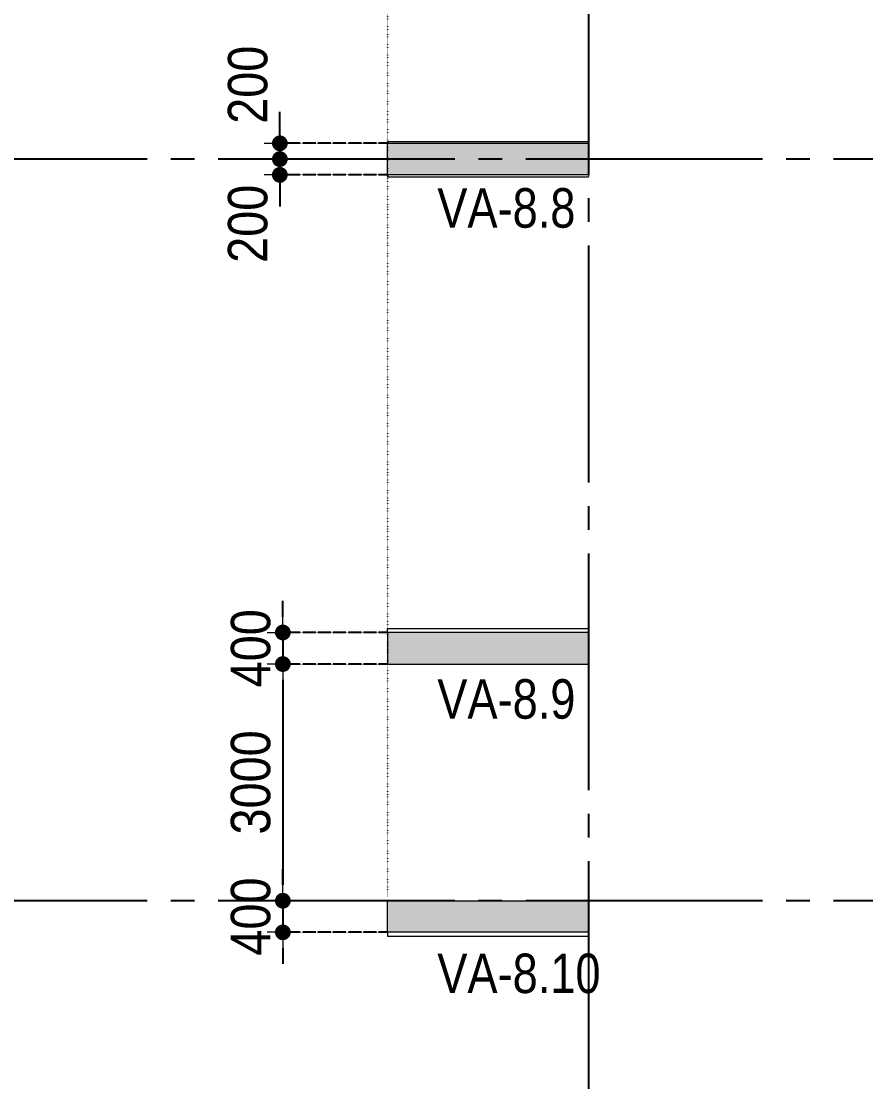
# Model space of a CAD drawing. Header units: millimetres. Extents: x -3973692 to -2843767, y 592734 to 838475.
# Drawn here: x -3532990 to -3522284, y 714437 to 727878 of the extents above; entities that cross this region are included whole.
import ezdxf
from ezdxf.enums import TextEntityAlignment as Align

# ---------------------------------------------------------------- set-up
doc = ezdxf.new("R2010")
doc.units = ezdxf.units.MM
doc.header["$MEASUREMENT"] = 0
doc.header["$PDMODE"] = 3
doc.header["$PDSIZE"] = -20
for name, pattern in [('CHG_XX_Cot_Tang 1$0$MB_Luoi truc$0$HTT Hidden 21', [3, 2, -1]), ('CHG_XX_Luoi truc$0$MB_Luoi truc$0$Center101', [13, 10, -1, 1, -1]), ('DIVIDE2', [15.875, 6.35, -3.175, 0, -3.175, 0, -3.175]), ('DOT2', [0.125, 0, -0.125]), ('HIDDEN5', [2.8375, 1.25, -1.5875])]:
    doc.linetypes.add(name, pattern=pattern)
doc.layers.get('0').update_dxf_attribs({"lineweight": 9})
doc.layers.get('Defpoints').update_dxf_attribs({"color": 10, "lineweight": 0})
for name, color, linetype, lineweight in [("'S_General_Dim_1", 1, 'Continuous', 18), ("'S_General_Divide_3 Intermediate", 3, 'DIVIDE2', 40), ('CHG_XX_Cot_Tang 1$0$NS-Pier', 150, 'Continuous', 9), ('CHG_XX_Cot_Tang 1$0$NS-Pier @ 1', 150, 'Continuous', 9), ('CHG_XX_Cot_Tang 1$0$NS-Pier @ 100', 150, 'Continuous', 9), ('CHG_XX_Cot_Tang 1$0$NS-Pier @ 150 VP1', 150, 'Continuous', 9), ('CHG_XX_Cot_Tang 1$0$NS-Pier @ 150 VP2', 150, 'Continuous', 9), ('CHG_XX_Cot_Tang 1$0$NS-Pier @ 150 VP3', 150, 'Continuous', 9), ('CHG_XX_Cot_Tang 1$0$NS-Pier @ 150 VP4', 150, 'Continuous', 9), ('CHG_XX_Cot_Tang 1$0$NS-Pier @ 150 VP5', 150, 'Continuous', 9), ('CHG_XX_Cot_Tang 1$0$NS-Pier @ 150 VP6', 150, 'Continuous', 9), ('CHG_XX_Cot_Tang 1$0$NS-Pier @ 150 VP7', 150, 'Continuous', 9), ('CHG_XX_Cot_Tang 1$0$NS-Pier @ 150 VP8', 150, 'Continuous', 9), ('CHG_XX_Cot_Tang 1$0$NS-Pier @ 150 VP9', 150, 'Continuous', 9), ('CHG_XX_Cot_Tang 1$0$NS-Pier @ 150 VPModel', 150, 'Continuous', 9), ('CHG_XX_Cot_Tang 1$0$NS-Pier @ 200 VP11', 150, 'Continuous', 9), ('CHG_XX_Cot_Tang 1$0$NS-Pier @ 200 VP12', 150, 'Continuous', 9), ('CHG_XX_Cot_Tang 1$0$NS-Pier @ 200 VP13', 150, 'Continuous', 9), ('CHG_XX_Cot_Tang 1$0$NS-Pier @ 200 VP14', 150, 'Continuous', 9), ('CHG_XX_Cot_Tang 1$0$NS-Pier @ 200 VP15', 150, 'Continuous', 9), ('CHG_XX_Cot_Tang 1$0$NS-Pier @ 200 VP16', 150, 'Continuous', 9), ('CHG_XX_Cot_Tang 1$0$NS-Pier @ 200 VP17', 150, 'Continuous', 9), ('CHG_XX_Cot_Tang 1$0$NS-Pier @ 200 VP18', 150, 'Continuous', 9), ('CHG_XX_Cot_Tang 1$0$NS-Pier @ 200 VP19', 150, 'Continuous', 9), ('CHG_XX_Cot_Tang 1$0$NS-Pier @ 200 VP21', 150, 'Continuous', 9), ('CHG_XX_Cot_Tang 1$0$NS-Pier @ 200 VP22', 150, 'Continuous', 9), ('CHG_XX_Cot_Tang 1$0$NS-Pier @ 200 VP23', 150, 'Continuous', 9), ('CHG_XX_Cot_Tang 1$0$NS-Pier @ 200 VP24', 150, 'Continuous', 9), ('CHG_XX_Cot_Tang 1$0$NS-Pier @ 200 VP25', 150, 'Continuous', 9), ('CHG_XX_Cot_Tang 1$0$NS-Pier @ 200 VP26', 150, 'Continuous', 9), ('CHG_XX_Cot_Tang 1$0$NS-Pier @ 200 VP27', 150, 'Continuous', 9), ('CHG_XX_Cot_Tang 1$0$NS-Pier @ 200 VP28', 150, 'Continuous', 9), ('CHG_XX_Cot_Tang 1$0$NS-Pier @ 200 VP30', 150, 'Continuous', 9), ('CHG_XX_Cot_Tang 1$0$NS-Pier @ 200 VP31', 150, 'Continuous', 9), ('CHG_XX_Cot_Tang 1$0$NS-Pier @ 200 VP32', 150, 'Continuous', 9), ('CHG_XX_Cot_Tang 1$0$NS-Pier @ 200 VP33', 150, 'Continuous', 9), ('CHG_XX_Cot_Tang 1$0$NS-Pier @ 200 VP34', 150, 'Continuous', 9), ('CHG_XX_Cot_Tang 1$0$NS-Pier @ 200 VP35', 150, 'Continuous', 9), ('CHG_XX_Cot_Tang 1$0$NS-Pier @ 200 VP36', 150, 'Continuous', 9), ('CHG_XX_Cot_Tang 1$0$NS-Pier @ 200 VP37', 150, 'Continuous', 9), ('CHG_XX_Cot_Tang 1$0$NS-Pier @ 200 VPModel', 150, 'Continuous', 9), ('CHG_XX_Cot_Tang 1$0$NS-Pier @ 350 VP10', 150, 'Continuous', 9), ('CHG_XX_Cot_Tang 1$0$NS-Pier @ 350 VP20', 150, 'Continuous', 9), ('CHG_XX_Cot_Tang 1$0$NS-Pier @ 350 VP29', 150, 'Continuous', 9), ('CHG_XX_Cot_Tang 1$0$NS-Pier @ 350 VPModel', 150, 'Continuous', 9), ('TEXT', 7, 'Continuous', 15)]:
    doc.layers.add(name, color=color, linetype=linetype, lineweight=lineweight)
for name, color, linetype in [('CHG_XX_Luoi truc$0$Grid', 34, 'Continuous'), ('CHG_XX_Luoi truc$0$Grid Line', 251, 'CHG_XX_Luoi truc$0$MB_Luoi truc$0$Center101'), ('dim', 1, 'Continuous')]:
    doc.layers.add(name, color=color, linetype=linetype)
doc.styles.add('arial', font='arial.ttf', dxfattribs={"width": 0.85})
doc.styles.add('CHG_XX_Luoi truc$0$MB_Luoi truc$0$Grid A-F$0$VNI-HelveCB', font='')
doc.styles.add('TTP-HelCon', font='')
doc.styles.get('CHG_XX_Luoi truc$0$MB_Luoi truc$0$Grid A-F$0$VNI-HelveCB').set_extended_font_data('VNI-Helve-Condense', bold=True)
doc.styles.get('TTP-HelCon').set_extended_font_data('VNI-Helve-Condense')
doc.dimstyles.new('200', dxfattribs={"dimscale": 200, "dimtxt": 2.5, "dimasz": 1, "dimexe": 0, "dimexo": 0, "dimgap": 0.75, "dimtad": 1, "dimdec": 0, "dimrnd": 10, "dimzin": 9, "dimdsep": 46, "dimtxsty": 'arial', "dimblk1": 'DIMDOT', "dimblk2": 'DIMDOT', "dimsah": 1, "dimcen": 2, "dimdle": 3, "dimclre": 8, "dimclrt": 2, "dimadec": 0, "dimazin": 0, "dimtfac": 1, "dimtdec": 0, "dimtix": 1, "dimtmove": 2, "dimatfit": 3, "dimldrblk": 'DIMPIJL', "dimfxl": 1, "dimtvp": 1.8, "dimtolj": 1, "dimtzin": 0, "dimarcsym": 0})

# ---------------------------------------------------------------- blocks, each defined once
blk = doc.blocks.new('*U3260')
at = {"layer": 'CHG_XX_Cot_Tang 1$0$NS-Pier @ 1'}
h = blk.add_hatch(color=256, dxfattribs=at)
h.dxf.hatch_style = 1
h.paths.add_polyline_path([(400, 0), (0, 0), (0, -2550), (400, -2550)])
at = {"layer": 'CHG_XX_Cot_Tang 1$0$NS-Pier @ 100'}
h = blk.add_hatch(color=256, dxfattribs=at)
h.dxf.hatch_style = 1
h.paths.add_polyline_path([(400, 0), (0, 0), (0, -2550), (400, -2550)])
at = {"layer": 'CHG_XX_Cot_Tang 1$0$NS-Pier @ 150 VP1'}
h = blk.add_hatch(color=256, dxfattribs=at)
h.dxf.hatch_style = 1
h.paths.add_polyline_path([(400, 0), (0, 0), (0, -2550), (400, -2550)])
at = {"layer": 'CHG_XX_Cot_Tang 1$0$NS-Pier @ 150 VP2'}
h = blk.add_hatch(color=256, dxfattribs=at)
h.dxf.hatch_style = 1
h.paths.add_polyline_path([(400, 0), (0, 0), (0, -2550), (400, -2550)])
at = {"layer": 'CHG_XX_Cot_Tang 1$0$NS-Pier @ 150 VP3'}
h = blk.add_hatch(color=256, dxfattribs=at)
h.dxf.hatch_style = 1
h.paths.add_polyline_path([(400, 0), (0, 0), (0, -2550), (400, -2550)])
at = {"layer": 'CHG_XX_Cot_Tang 1$0$NS-Pier @ 150 VP4'}
h = blk.add_hatch(color=256, dxfattribs=at)
h.dxf.hatch_style = 1
h.paths.add_polyline_path([(400, 0), (0, 0), (0, -2550), (400, -2550)])
at = {"layer": 'CHG_XX_Cot_Tang 1$0$NS-Pier @ 150 VP5'}
h = blk.add_hatch(color=256, dxfattribs=at)
h.dxf.hatch_style = 1
h.paths.add_polyline_path([(400, 0), (0, 0), (0, -2550), (400, -2550)])
at = {"layer": 'CHG_XX_Cot_Tang 1$0$NS-Pier @ 150 VP6'}
h = blk.add_hatch(color=256, dxfattribs=at)
h.dxf.hatch_style = 1
h.paths.add_polyline_path([(400, 0), (0, 0), (0, -2550), (400, -2550)])
at = {"layer": 'CHG_XX_Cot_Tang 1$0$NS-Pier @ 150 VP7'}
h = blk.add_hatch(color=256, dxfattribs=at)
h.dxf.hatch_style = 1
h.paths.add_polyline_path([(400, 0), (0, 0), (0, -2550), (400, -2550)])
at = {"layer": 'CHG_XX_Cot_Tang 1$0$NS-Pier @ 150 VP8'}
h = blk.add_hatch(color=256, dxfattribs=at)
h.dxf.hatch_style = 1
h.paths.add_polyline_path([(400, 0), (0, 0), (0, -2550), (400, -2550)])
at = {"layer": 'CHG_XX_Cot_Tang 1$0$NS-Pier @ 150 VP9'}
h = blk.add_hatch(color=256, dxfattribs=at)
h.dxf.hatch_style = 1
h.paths.add_polyline_path([(400, 0), (0, 0), (0, -2550), (400, -2550)])
at = {"layer": 'CHG_XX_Cot_Tang 1$0$NS-Pier @ 150 VPModel'}
h = blk.add_hatch(color=256, dxfattribs=at)
h.dxf.hatch_style = 1
h.paths.add_polyline_path([(400, 0), (0, 0), (0, -2550), (400, -2550)])
at = {"layer": 'CHG_XX_Cot_Tang 1$0$NS-Pier @ 200 VP11'}
h = blk.add_hatch(color=256, dxfattribs=at)
h.dxf.hatch_style = 1
h.paths.add_polyline_path([(400, 0), (0, 0), (0, -2550), (400, -2550)])
at = {"layer": 'CHG_XX_Cot_Tang 1$0$NS-Pier @ 200 VP12'}
h = blk.add_hatch(color=256, dxfattribs=at)
h.dxf.hatch_style = 1
h.paths.add_polyline_path([(400, 0), (0, 0), (0, -2550), (400, -2550)])
at = {"layer": 'CHG_XX_Cot_Tang 1$0$NS-Pier @ 200 VP13'}
h = blk.add_hatch(color=256, dxfattribs=at)
h.dxf.hatch_style = 1
h.paths.add_polyline_path([(400, 0), (0, 0), (0, -2550), (400, -2550)])
at = {"layer": 'CHG_XX_Cot_Tang 1$0$NS-Pier @ 200 VP14'}
h = blk.add_hatch(color=256, dxfattribs=at)
h.dxf.hatch_style = 1
h.paths.add_polyline_path([(400, 0), (0, 0), (0, -2550), (400, -2550)])
at = {"layer": 'CHG_XX_Cot_Tang 1$0$NS-Pier @ 200 VP15'}
h = blk.add_hatch(color=256, dxfattribs=at)
h.dxf.hatch_style = 1
h.paths.add_polyline_path([(400, 0), (0, 0), (0, -2550), (400, -2550)])
at = {"layer": 'CHG_XX_Cot_Tang 1$0$NS-Pier @ 200 VP16'}
h = blk.add_hatch(color=256, dxfattribs=at)
h.dxf.hatch_style = 1
h.paths.add_polyline_path([(400, 0), (0, 0), (0, -2550), (400, -2550)])
at = {"layer": 'CHG_XX_Cot_Tang 1$0$NS-Pier @ 200 VP17'}
h = blk.add_hatch(color=256, dxfattribs=at)
h.dxf.hatch_style = 1
h.paths.add_polyline_path([(400, 0), (0, 0), (0, -2550), (400, -2550)])
at = {"layer": 'CHG_XX_Cot_Tang 1$0$NS-Pier @ 200 VP18'}
h = blk.add_hatch(color=256, dxfattribs=at)
h.dxf.hatch_style = 1
h.paths.add_polyline_path([(400, 0), (0, 0), (0, -2550), (400, -2550)])
at = {"layer": 'CHG_XX_Cot_Tang 1$0$NS-Pier @ 200 VP19'}
h = blk.add_hatch(color=256, dxfattribs=at)
h.dxf.hatch_style = 1
h.paths.add_polyline_path([(400, 0), (0, 0), (0, -2550), (400, -2550)])
at = {"layer": 'CHG_XX_Cot_Tang 1$0$NS-Pier @ 200 VP21'}
h = blk.add_hatch(color=256, dxfattribs=at)
h.dxf.hatch_style = 1
h.paths.add_polyline_path([(400, 0), (0, 0), (0, -2550), (400, -2550)])
at = {"layer": 'CHG_XX_Cot_Tang 1$0$NS-Pier @ 200 VP22'}
h = blk.add_hatch(color=256, dxfattribs=at)
h.dxf.hatch_style = 1
h.paths.add_polyline_path([(400, 0), (0, 0), (0, -2550), (400, -2550)])
at = {"layer": 'CHG_XX_Cot_Tang 1$0$NS-Pier @ 200 VP23'}
h = blk.add_hatch(color=256, dxfattribs=at)
h.dxf.hatch_style = 1
h.paths.add_polyline_path([(400, 0), (0, 0), (0, -2550), (400, -2550)])
at = {"layer": 'CHG_XX_Cot_Tang 1$0$NS-Pier @ 200 VP24'}
h = blk.add_hatch(color=256, dxfattribs=at)
h.dxf.hatch_style = 1
h.paths.add_polyline_path([(400, 0), (0, 0), (0, -2550), (400, -2550)])
at = {"layer": 'CHG_XX_Cot_Tang 1$0$NS-Pier @ 200 VP25'}
h = blk.add_hatch(color=256, dxfattribs=at)
h.dxf.hatch_style = 1
h.paths.add_polyline_path([(400, 0), (0, 0), (0, -2550), (400, -2550)])
at = {"layer": 'CHG_XX_Cot_Tang 1$0$NS-Pier @ 200 VP26'}
h = blk.add_hatch(color=256, dxfattribs=at)
h.dxf.hatch_style = 1
h.paths.add_polyline_path([(400, 0), (0, 0), (0, -2550), (400, -2550)])
at = {"layer": 'CHG_XX_Cot_Tang 1$0$NS-Pier @ 200 VP27'}
h = blk.add_hatch(color=256, dxfattribs=at)
h.dxf.hatch_style = 1
h.paths.add_polyline_path([(400, 0), (0, 0), (0, -2550), (400, -2550)])
at = {"layer": 'CHG_XX_Cot_Tang 1$0$NS-Pier @ 200 VP28'}
h = blk.add_hatch(color=256, dxfattribs=at)
h.dxf.hatch_style = 1
h.paths.add_polyline_path([(400, 0), (0, 0), (0, -2550), (400, -2550)])
at = {"layer": 'CHG_XX_Cot_Tang 1$0$NS-Pier @ 200 VP30'}
h = blk.add_hatch(color=256, dxfattribs=at)
h.dxf.hatch_style = 1
h.paths.add_polyline_path([(400, 0), (0, 0), (0, -2550), (400, -2550)])
at = {"layer": 'CHG_XX_Cot_Tang 1$0$NS-Pier @ 200 VP31'}
h = blk.add_hatch(color=256, dxfattribs=at)
h.dxf.hatch_style = 1
h.paths.add_polyline_path([(400, 0), (0, 0), (0, -2550), (400, -2550)])
at = {"layer": 'CHG_XX_Cot_Tang 1$0$NS-Pier @ 200 VP32'}
h = blk.add_hatch(color=256, dxfattribs=at)
h.dxf.hatch_style = 1
h.paths.add_polyline_path([(400, 0), (0, 0), (0, -2550), (400, -2550)])
at = {"layer": 'CHG_XX_Cot_Tang 1$0$NS-Pier @ 200 VP33'}
h = blk.add_hatch(color=256, dxfattribs=at)
h.dxf.hatch_style = 1
h.paths.add_polyline_path([(400, 0), (0, 0), (0, -2550), (400, -2550)])
at = {"layer": 'CHG_XX_Cot_Tang 1$0$NS-Pier @ 200 VP34'}
h = blk.add_hatch(color=256, dxfattribs=at)
h.dxf.hatch_style = 1
h.paths.add_polyline_path([(400, 0), (0, 0), (0, -2550), (400, -2550)])
at = {"layer": 'CHG_XX_Cot_Tang 1$0$NS-Pier @ 200 VP35'}
h = blk.add_hatch(color=256, dxfattribs=at)
h.dxf.hatch_style = 1
h.paths.add_polyline_path([(400, 0), (0, 0), (0, -2550), (400, -2550)])
at = {"layer": 'CHG_XX_Cot_Tang 1$0$NS-Pier @ 200 VP36'}
h = blk.add_hatch(color=256, dxfattribs=at)
h.dxf.hatch_style = 1
h.paths.add_polyline_path([(400, 0), (0, 0), (0, -2550), (400, -2550)])
at = {"layer": 'CHG_XX_Cot_Tang 1$0$NS-Pier @ 200 VP37'}
h = blk.add_hatch(color=256, dxfattribs=at)
h.dxf.hatch_style = 1
h.paths.add_polyline_path([(400, 0), (0, 0), (0, -2550), (400, -2550)])
at = {"layer": 'CHG_XX_Cot_Tang 1$0$NS-Pier @ 200 VPModel'}
h = blk.add_hatch(color=256, dxfattribs=at)
h.dxf.hatch_style = 1
h.paths.add_polyline_path([(400, 0), (0, 0), (0, -2550), (400, -2550)])
at = {"layer": 'CHG_XX_Cot_Tang 1$0$NS-Pier @ 350 VP10'}
h = blk.add_hatch(color=256, dxfattribs=at)
h.dxf.hatch_style = 1
h.paths.add_polyline_path([(400, 0), (0, 0), (0, -2550), (400, -2550)])
at = {"layer": 'CHG_XX_Cot_Tang 1$0$NS-Pier @ 350 VP20'}
h = blk.add_hatch(color=256, dxfattribs=at)
h.dxf.hatch_style = 1
h.paths.add_polyline_path([(400, 0), (0, 0), (0, -2550), (400, -2550)])
at = {"layer": 'CHG_XX_Cot_Tang 1$0$NS-Pier @ 350 VP29'}
h = blk.add_hatch(color=256, dxfattribs=at)
h.dxf.hatch_style = 1
h.paths.add_polyline_path([(400, 0), (0, 0), (0, -2550), (400, -2550)])
at = {"layer": 'CHG_XX_Cot_Tang 1$0$NS-Pier @ 350 VPModel'}
h = blk.add_hatch(color=256, dxfattribs=at)
h.dxf.hatch_style = 1
h.paths.add_polyline_path([(400, 0), (0, 0), (0, -2550), (400, -2550)])
blk = doc.blocks.new('CHG_XX_Cot_Tang 1$0$Block A_C450x2250')
at = {"layer": 'CHG_XX_Cot_Tang 1$0$NS-Pier', "color": 9, "linetype": 'CHG_XX_Cot_Tang 1$0$MB_Luoi truc$0$HTT Hidden 21'}
blk.add_lwpolyline([(0, 0), (-50, 0), (-50, -2550), (0, -2550)], dxfattribs=at)
at = {"layer": 'CHG_XX_Cot_Tang 1$0$NS-Pier'}
blk.add_lwpolyline([(400, -2550), (0, -2550), (0, 0), (400, 0)], close=True, dxfattribs=at)
blk.add_blockref('*U3260', (0, 0), dxfattribs=at)
blk = doc.blocks.new('*U3261')
at = {"layer": 'CHG_XX_Cot_Tang 1$0$NS-Pier @ 1'}
h = blk.add_hatch(color=256, dxfattribs=at)
h.dxf.hatch_style = 1
h.paths.add_polyline_path([(200, 0), (-200, 0), (-200, -2550), (200, -2550)])
at = {"layer": 'CHG_XX_Cot_Tang 1$0$NS-Pier @ 100'}
h = blk.add_hatch(color=256, dxfattribs=at)
h.dxf.hatch_style = 1
h.paths.add_polyline_path([(200, 0), (-200, 0), (-200, -2550), (200, -2550)])
at = {"layer": 'CHG_XX_Cot_Tang 1$0$NS-Pier @ 150 VP1'}
h = blk.add_hatch(color=256, dxfattribs=at)
h.dxf.hatch_style = 1
h.paths.add_polyline_path([(200, 0), (-200, 0), (-200, -2550), (200, -2550)])
at = {"layer": 'CHG_XX_Cot_Tang 1$0$NS-Pier @ 150 VP2'}
h = blk.add_hatch(color=256, dxfattribs=at)
h.dxf.hatch_style = 1
h.paths.add_polyline_path([(200, 0), (-200, 0), (-200, -2550), (200, -2550)])
at = {"layer": 'CHG_XX_Cot_Tang 1$0$NS-Pier @ 150 VP3'}
h = blk.add_hatch(color=256, dxfattribs=at)
h.dxf.hatch_style = 1
h.paths.add_polyline_path([(200, 0), (-200, 0), (-200, -2550), (200, -2550)])
at = {"layer": 'CHG_XX_Cot_Tang 1$0$NS-Pier @ 150 VP4'}
h = blk.add_hatch(color=256, dxfattribs=at)
h.dxf.hatch_style = 1
h.paths.add_polyline_path([(200, 0), (-200, 0), (-200, -2550), (200, -2550)])
at = {"layer": 'CHG_XX_Cot_Tang 1$0$NS-Pier @ 150 VP5'}
h = blk.add_hatch(color=256, dxfattribs=at)
h.dxf.hatch_style = 1
h.paths.add_polyline_path([(200, 0), (-200, 0), (-200, -2550), (200, -2550)])
at = {"layer": 'CHG_XX_Cot_Tang 1$0$NS-Pier @ 150 VP6'}
h = blk.add_hatch(color=256, dxfattribs=at)
h.dxf.hatch_style = 1
h.paths.add_polyline_path([(200, 0), (-200, 0), (-200, -2550), (200, -2550)])
at = {"layer": 'CHG_XX_Cot_Tang 1$0$NS-Pier @ 150 VP7'}
h = blk.add_hatch(color=256, dxfattribs=at)
h.dxf.hatch_style = 1
h.paths.add_polyline_path([(200, 0), (-200, 0), (-200, -2550), (200, -2550)])
at = {"layer": 'CHG_XX_Cot_Tang 1$0$NS-Pier @ 150 VP8'}
h = blk.add_hatch(color=256, dxfattribs=at)
h.dxf.hatch_style = 1
h.paths.add_polyline_path([(200, 0), (-200, 0), (-200, -2550), (200, -2550)])
at = {"layer": 'CHG_XX_Cot_Tang 1$0$NS-Pier @ 150 VP9'}
h = blk.add_hatch(color=256, dxfattribs=at)
h.dxf.hatch_style = 1
h.paths.add_polyline_path([(200, 0), (-200, 0), (-200, -2550), (200, -2550)])
at = {"layer": 'CHG_XX_Cot_Tang 1$0$NS-Pier @ 150 VPModel'}
h = blk.add_hatch(color=256, dxfattribs=at)
h.dxf.hatch_style = 1
h.paths.add_polyline_path([(200, 0), (-200, 0), (-200, -2550), (200, -2550)])
at = {"layer": 'CHG_XX_Cot_Tang 1$0$NS-Pier @ 200 VP11'}
h = blk.add_hatch(color=256, dxfattribs=at)
h.dxf.hatch_style = 1
h.paths.add_polyline_path([(200, 0), (-200, 0), (-200, -2550), (200, -2550)])
at = {"layer": 'CHG_XX_Cot_Tang 1$0$NS-Pier @ 200 VP12'}
h = blk.add_hatch(color=256, dxfattribs=at)
h.dxf.hatch_style = 1
h.paths.add_polyline_path([(200, 0), (-200, 0), (-200, -2550), (200, -2550)])
at = {"layer": 'CHG_XX_Cot_Tang 1$0$NS-Pier @ 200 VP13'}
h = blk.add_hatch(color=256, dxfattribs=at)
h.dxf.hatch_style = 1
h.paths.add_polyline_path([(200, 0), (-200, 0), (-200, -2550), (200, -2550)])
at = {"layer": 'CHG_XX_Cot_Tang 1$0$NS-Pier @ 200 VP14'}
h = blk.add_hatch(color=256, dxfattribs=at)
h.dxf.hatch_style = 1
h.paths.add_polyline_path([(200, 0), (-200, 0), (-200, -2550), (200, -2550)])
at = {"layer": 'CHG_XX_Cot_Tang 1$0$NS-Pier @ 200 VP15'}
h = blk.add_hatch(color=256, dxfattribs=at)
h.dxf.hatch_style = 1
h.paths.add_polyline_path([(200, 0), (-200, 0), (-200, -2550), (200, -2550)])
at = {"layer": 'CHG_XX_Cot_Tang 1$0$NS-Pier @ 200 VP16'}
h = blk.add_hatch(color=256, dxfattribs=at)
h.dxf.hatch_style = 1
h.paths.add_polyline_path([(200, 0), (-200, 0), (-200, -2550), (200, -2550)])
at = {"layer": 'CHG_XX_Cot_Tang 1$0$NS-Pier @ 200 VP17'}
h = blk.add_hatch(color=256, dxfattribs=at)
h.dxf.hatch_style = 1
h.paths.add_polyline_path([(200, 0), (-200, 0), (-200, -2550), (200, -2550)])
at = {"layer": 'CHG_XX_Cot_Tang 1$0$NS-Pier @ 200 VP18'}
h = blk.add_hatch(color=256, dxfattribs=at)
h.dxf.hatch_style = 1
h.paths.add_polyline_path([(200, 0), (-200, 0), (-200, -2550), (200, -2550)])
at = {"layer": 'CHG_XX_Cot_Tang 1$0$NS-Pier @ 200 VP19'}
h = blk.add_hatch(color=256, dxfattribs=at)
h.dxf.hatch_style = 1
h.paths.add_polyline_path([(200, 0), (-200, 0), (-200, -2550), (200, -2550)])
at = {"layer": 'CHG_XX_Cot_Tang 1$0$NS-Pier @ 200 VP21'}
h = blk.add_hatch(color=256, dxfattribs=at)
h.dxf.hatch_style = 1
h.paths.add_polyline_path([(200, 0), (-200, 0), (-200, -2550), (200, -2550)])
at = {"layer": 'CHG_XX_Cot_Tang 1$0$NS-Pier @ 200 VP22'}
h = blk.add_hatch(color=256, dxfattribs=at)
h.dxf.hatch_style = 1
h.paths.add_polyline_path([(200, 0), (-200, 0), (-200, -2550), (200, -2550)])
at = {"layer": 'CHG_XX_Cot_Tang 1$0$NS-Pier @ 200 VP23'}
h = blk.add_hatch(color=256, dxfattribs=at)
h.dxf.hatch_style = 1
h.paths.add_polyline_path([(200, 0), (-200, 0), (-200, -2550), (200, -2550)])
at = {"layer": 'CHG_XX_Cot_Tang 1$0$NS-Pier @ 200 VP24'}
h = blk.add_hatch(color=256, dxfattribs=at)
h.dxf.hatch_style = 1
h.paths.add_polyline_path([(200, 0), (-200, 0), (-200, -2550), (200, -2550)])
at = {"layer": 'CHG_XX_Cot_Tang 1$0$NS-Pier @ 200 VP25'}
h = blk.add_hatch(color=256, dxfattribs=at)
h.dxf.hatch_style = 1
h.paths.add_polyline_path([(200, 0), (-200, 0), (-200, -2550), (200, -2550)])
at = {"layer": 'CHG_XX_Cot_Tang 1$0$NS-Pier @ 200 VP26'}
h = blk.add_hatch(color=256, dxfattribs=at)
h.dxf.hatch_style = 1
h.paths.add_polyline_path([(200, 0), (-200, 0), (-200, -2550), (200, -2550)])
at = {"layer": 'CHG_XX_Cot_Tang 1$0$NS-Pier @ 200 VP27'}
h = blk.add_hatch(color=256, dxfattribs=at)
h.dxf.hatch_style = 1
h.paths.add_polyline_path([(200, 0), (-200, 0), (-200, -2550), (200, -2550)])
at = {"layer": 'CHG_XX_Cot_Tang 1$0$NS-Pier @ 200 VP28'}
h = blk.add_hatch(color=256, dxfattribs=at)
h.dxf.hatch_style = 1
h.paths.add_polyline_path([(200, 0), (-200, 0), (-200, -2550), (200, -2550)])
at = {"layer": 'CHG_XX_Cot_Tang 1$0$NS-Pier @ 200 VP30'}
h = blk.add_hatch(color=256, dxfattribs=at)
h.dxf.hatch_style = 1
h.paths.add_polyline_path([(200, 0), (-200, 0), (-200, -2550), (200, -2550)])
at = {"layer": 'CHG_XX_Cot_Tang 1$0$NS-Pier @ 200 VP31'}
h = blk.add_hatch(color=256, dxfattribs=at)
h.dxf.hatch_style = 1
h.paths.add_polyline_path([(200, 0), (-200, 0), (-200, -2550), (200, -2550)])
at = {"layer": 'CHG_XX_Cot_Tang 1$0$NS-Pier @ 200 VP32'}
h = blk.add_hatch(color=256, dxfattribs=at)
h.dxf.hatch_style = 1
h.paths.add_polyline_path([(200, 0), (-200, 0), (-200, -2550), (200, -2550)])
at = {"layer": 'CHG_XX_Cot_Tang 1$0$NS-Pier @ 200 VP33'}
h = blk.add_hatch(color=256, dxfattribs=at)
h.dxf.hatch_style = 1
h.paths.add_polyline_path([(200, 0), (-200, 0), (-200, -2550), (200, -2550)])
at = {"layer": 'CHG_XX_Cot_Tang 1$0$NS-Pier @ 200 VP34'}
h = blk.add_hatch(color=256, dxfattribs=at)
h.dxf.hatch_style = 1
h.paths.add_polyline_path([(200, 0), (-200, 0), (-200, -2550), (200, -2550)])
at = {"layer": 'CHG_XX_Cot_Tang 1$0$NS-Pier @ 200 VP35'}
h = blk.add_hatch(color=256, dxfattribs=at)
h.dxf.hatch_style = 1
h.paths.add_polyline_path([(200, 0), (-200, 0), (-200, -2550), (200, -2550)])
at = {"layer": 'CHG_XX_Cot_Tang 1$0$NS-Pier @ 200 VP36'}
h = blk.add_hatch(color=256, dxfattribs=at)
h.dxf.hatch_style = 1
h.paths.add_polyline_path([(200, 0), (-200, 0), (-200, -2550), (200, -2550)])
at = {"layer": 'CHG_XX_Cot_Tang 1$0$NS-Pier @ 200 VP37'}
h = blk.add_hatch(color=256, dxfattribs=at)
h.dxf.hatch_style = 1
h.paths.add_polyline_path([(200, 0), (-200, 0), (-200, -2550), (200, -2550)])
at = {"layer": 'CHG_XX_Cot_Tang 1$0$NS-Pier @ 200 VPModel'}
h = blk.add_hatch(color=256, dxfattribs=at)
h.dxf.hatch_style = 1
h.paths.add_polyline_path([(200, 0), (-200, 0), (-200, -2550), (200, -2550)])
at = {"layer": 'CHG_XX_Cot_Tang 1$0$NS-Pier @ 350 VP10'}
h = blk.add_hatch(color=256, dxfattribs=at)
h.dxf.hatch_style = 1
h.paths.add_polyline_path([(200, 0), (-200, 0), (-200, -2550), (200, -2550)])
at = {"layer": 'CHG_XX_Cot_Tang 1$0$NS-Pier @ 350 VP20'}
h = blk.add_hatch(color=256, dxfattribs=at)
h.dxf.hatch_style = 1
h.paths.add_polyline_path([(200, 0), (-200, 0), (-200, -2550), (200, -2550)])
at = {"layer": 'CHG_XX_Cot_Tang 1$0$NS-Pier @ 350 VP29'}
h = blk.add_hatch(color=256, dxfattribs=at)
h.dxf.hatch_style = 1
h.paths.add_polyline_path([(200, 0), (-200, 0), (-200, -2550), (200, -2550)])
at = {"layer": 'CHG_XX_Cot_Tang 1$0$NS-Pier @ 350 VPModel'}
h = blk.add_hatch(color=256, dxfattribs=at)
h.dxf.hatch_style = 1
h.paths.add_polyline_path([(200, 0), (-200, 0), (-200, -2550), (200, -2550)])
blk = doc.blocks.new('CHG_XX_Cot_Tang 1$0$400x2250_cen')
at = {"layer": 'CHG_XX_Cot_Tang 1$0$NS-Pier', "color": 9, "linetype": 'CHG_XX_Cot_Tang 1$0$MB_Luoi truc$0$HTT Hidden 21'}
for points in [[(-200, 0), (-225, 0), (-225, -2550), (-200, -2550)], [(200, 0), (225, 0), (225, -2550), (200, -2550)]]:
    blk.add_lwpolyline(points, dxfattribs=at)
at = {"layer": 'CHG_XX_Cot_Tang 1$0$NS-Pier'}
blk.add_lwpolyline([(200, -2550), (-200, -2550), (-200, 0), (200, 0)], close=True, dxfattribs=at)
blk.add_blockref('*U3261', (0, 0), dxfattribs=at)
blk = doc.blocks.new('*U2841')
at = {"layer": 'CHG_XX_Luoi truc$0$Grid Line'}
blk.add_line((0, 0), (0, 608), dxfattribs=at)
at = {"layer": 'CHG_XX_Luoi truc$0$Grid', "lineweight": -2, "style": 'CHG_XX_Luoi truc$0$MB_Luoi truc$0$Grid A-F$0$VNI-HelveCB'}
for tag, p in [('GRIDSUB', (0, 617)), ('GRID', (0, -9))]:
    blk.add_attdef(tag, text='', height=5, dxfattribs=at).set_placement(p, align=Align.MIDDLE)
blk = doc.blocks.new('*U2843')
at = {"layer": 'CHG_XX_Luoi truc$0$Grid Line'}
blk.add_line((0, 0), (0, 438), dxfattribs=at)
at = {"layer": 'CHG_XX_Luoi truc$0$Grid', "lineweight": -2, "style": 'CHG_XX_Luoi truc$0$MB_Luoi truc$0$Grid A-F$0$VNI-HelveCB'}
for tag, p in [('GRIDSUB', (0, 447)), ('GRID', (0, -9))]:
    blk.add_attdef(tag, text='', height=5, dxfattribs=at).set_placement(p, align=Align.MIDDLE)
blk = doc.blocks.new('CHG_XX_Luoi truc')
at = {"layer": 'CHG_XX_Luoi truc$0$Grid', "xscale": 300, "yscale": 300, "zscale": 300}
blk.add_blockref('*U2841', (22700, -12747), dxfattribs=at)
at = {"layer": 'CHG_XX_Luoi truc$0$Grid', "xscale": 300.0000000000013, "yscale": 300.0000000000013, "zscale": 300.0000000000013, "rotation": 90}
for p in [(110703, 116150), (110703, 106750)]:
    blk.add_blockref('*U2843', p, dxfattribs=at)
blk = doc.blocks.new('CHG_XX_Cot_Tang 1')
at = {"layer": 'CHG_XX_Cot_Tang 1$0$NS-Pier'}
blk.add_blockref('CHG_XX_Luoi truc', (0, 0), dxfattribs=at)
at = {"layer": 'CHG_XX_Cot_Tang 1$0$NS-Pier', "color": 8, "linetype": 'CHG_XX_Cot_Tang 1$0$MB_Luoi truc$0$HTT Hidden 21', "rotation": 90}
blk.add_blockref('CHG_XX_Cot_Tang 1$0$400x2250_cen', (20148.8, 116150), dxfattribs=at)
at = {"layer": 'CHG_XX_Cot_Tang 1$0$NS-Pier', "xscale": -1, "rotation": 90}
blk.add_blockref('CHG_XX_Cot_Tang 1$0$Block A_C450x2250', (20150, 110150), dxfattribs=at)
at = {"layer": 'CHG_XX_Cot_Tang 1$0$NS-Pier', "rotation": 90.00000000000001}
blk.add_blockref('CHG_XX_Cot_Tang 1$0$Block A_C450x2250', (20150, 106350), dxfattribs=at)
blk = doc.blocks.new('DIMDOT')
for p, q in [((0, -1), (0, 1)), ((1, 0), (-1, 0))]:
    blk.add_line(p, q)
at = {"const_width": 0.5}
blk.add_lwpolyline([(-0.25, 0, 1), (0.25, 0, 1)], format="xyb", close=True, dxfattribs=at)
blk = doc.blocks.new('*D122')
at = {"layer": "'S_General_Dim_1", "color": 0, "lineweight": -2, "transparency": 16777216}
for p, q in [((-3529673, 720331), (-3529673, 720531)), ((-3529673, 720131), (-3529673, 719731)), ((-3529673, 719531), (-3529673, 719331))]:
    blk.add_line(p, q, dxfattribs=at)
at = {"layer": "'S_General_Dim_1", "color": 8, "linetype": 'HIDDEN5', "lineweight": -2, "transparency": 16777216}
for p, q in [((-3528345, 720131), (-3529673, 720131)), ((-3528345, 719731), (-3529673, 719731))]:
    blk.add_line(p, q, dxfattribs=at)
at = {"layer": 'Defpoints', "color": 0, "transparency": 16777216}
for p in [(-3528345, 720131), (-3529673, 719731), (-3528345, 719731)]:
    blk.add_point(p, dxfattribs=at)
at = {"layer": "'S_General_Dim_1", "color": 0, "lineweight": -2, "transparency": 16777216, "xscale": 200, "yscale": 200, "zscale": 200}
for p, rotation in [((-3529673, 720131), 270), ((-3529673, 719731), 90)]:
    blk.add_blockref('DIMDOT', p, dxfattribs=dict(at, rotation=rotation))
at = {"layer": "'S_General_Dim_1", "color": 2, "transparency": 16777216, "insert": (-3530079, 719931), "char_height": 500, "attachment_point": 5, "rotation": 90, "style": 'arial'}
blk.add_mtext('\\A1;400', dxfattribs=at)
blk = doc.blocks.new('DIMPIJL')
at = {"linetype": 'ByBlock'}
blk.add_solid([(-2.5, 0.417), (-2.5, -0.417), (0, 0)], dxfattribs=at)
blk = doc.blocks.new('*D123')
at = {"layer": "'S_General_Dim_1", "color": 0, "lineweight": -2, "transparency": 16777216}
for p, q in [((-3529673, 716931), (-3529673, 717131)), ((-3529673, 716731), (-3529673, 716331)), ((-3529673, 716131), (-3529673, 715931))]:
    blk.add_line(p, q, dxfattribs=at)
at = {"layer": "'S_General_Dim_1", "color": 8, "linetype": 'HIDDEN5', "lineweight": -2, "transparency": 16777216}
for p, q in [((-3528345, 716731), (-3529673, 716731)), ((-3528345, 716331), (-3529673, 716331))]:
    blk.add_line(p, q, dxfattribs=at)
at = {"layer": 'Defpoints', "color": 0, "transparency": 16777216}
for p in [(-3528345, 716731), (-3529673, 716331), (-3528345, 716331)]:
    blk.add_point(p, dxfattribs=at)
at = {"layer": "'S_General_Dim_1", "color": 0, "lineweight": -2, "transparency": 16777216, "xscale": 200, "yscale": 200, "zscale": 200}
for p, rotation in [((-3529673, 716731), 270), ((-3529673, 716331), 90)]:
    blk.add_blockref('DIMDOT', p, dxfattribs=dict(at, rotation=rotation))
at = {"layer": "'S_General_Dim_1", "color": 2, "transparency": 16777216, "insert": (-3530079, 716531), "char_height": 500, "attachment_point": 5, "rotation": 90, "style": 'arial'}
blk.add_mtext('\\A1;400', dxfattribs=at)
blk = doc.blocks.new('*D124')
at = {"layer": "'S_General_Dim_1", "color": 0, "lineweight": -2, "transparency": 16777216}
for p, q in [((-3529711, 726531), (-3529711, 726731)), ((-3529711, 726331), (-3529711, 726131)), ((-3529711, 725931), (-3529711, 725731))]:
    blk.add_line(p, q, dxfattribs=at)
at = {"layer": "'S_General_Dim_1", "color": 8, "linetype": 'HIDDEN5', "lineweight": -2, "transparency": 16777216}
for p, q in [((-3528345, 726331), (-3529711, 726331)), ((-3528345, 726131), (-3529711, 726131))]:
    blk.add_line(p, q, dxfattribs=at)
at = {"layer": 'Defpoints', "color": 0, "transparency": 16777216}
for p in [(-3528345, 726331), (-3529711, 726131), (-3528345, 726131)]:
    blk.add_point(p, dxfattribs=at)
at = {"layer": "'S_General_Dim_1", "color": 0, "lineweight": -2, "transparency": 16777216, "xscale": 200, "yscale": 200, "zscale": 200}
for p, rotation in [((-3529711, 726331), 270), ((-3529711, 726131), 90)]:
    blk.add_blockref('DIMDOT', p, dxfattribs=dict(at, rotation=rotation))
at = {"layer": "'S_General_Dim_1", "color": 2, "transparency": 16777216, "insert": (-3530116, 727073), "char_height": 500, "attachment_point": 5, "rotation": 90, "style": 'arial'}
blk.add_mtext('\\A1;200', dxfattribs=at)
blk = doc.blocks.new('*D125')
at = {"layer": "'S_General_Dim_1", "color": 0, "lineweight": -2, "transparency": 16777216}
for p, q in [((-3529711, 726331), (-3529711, 726531)), ((-3529711, 726131), (-3529711, 725931)), ((-3529711, 725731), (-3529711, 725531))]:
    blk.add_line(p, q, dxfattribs=at)
at = {"layer": "'S_General_Dim_1", "color": 8, "linetype": 'HIDDEN5', "lineweight": -2, "transparency": 16777216}
for p, q in [((-3528345, 726131), (-3529711, 726131)), ((-3528345, 725931), (-3529711, 725931))]:
    blk.add_line(p, q, dxfattribs=at)
at = {"layer": 'Defpoints', "color": 0, "transparency": 16777216}
for p in [(-3528345, 726131), (-3529711, 725931), (-3528345, 725931)]:
    blk.add_point(p, dxfattribs=at)
at = {"layer": "'S_General_Dim_1", "color": 0, "lineweight": -2, "transparency": 16777216, "xscale": 200, "yscale": 200, "zscale": 200}
for p, rotation in [((-3529711, 726131), 270), ((-3529711, 725931), 90)]:
    blk.add_blockref('DIMDOT', p, dxfattribs=dict(at, rotation=rotation))
at = {"layer": "'S_General_Dim_1", "color": 2, "transparency": 16777216, "insert": (-3530116, 725311), "char_height": 500, "attachment_point": 5, "rotation": 90, "style": 'arial'}
blk.add_mtext('\\A1;200', dxfattribs=at)
blk = doc.blocks.new('*D126')
at = {"layer": "'S_General_Dim_1", "color": 8, "linetype": 'HIDDEN5', "lineweight": -2, "transparency": 16777216}
for p, q in [((-3528345, 719731), (-3529673, 719731)), ((-3528345, 716731), (-3529673, 716731))]:
    blk.add_line(p, q, dxfattribs=at)
at = {"layer": "'S_General_Dim_1", "color": 0, "lineweight": -2, "transparency": 16777216}
blk.add_line((-3529673, 719531), (-3529673, 716931), dxfattribs=at)
at = {"layer": 'Defpoints', "color": 0, "transparency": 16777216}
for p in [(-3528345, 719731), (-3529673, 716731), (-3528345, 716731)]:
    blk.add_point(p, dxfattribs=at)
at = {"layer": "'S_General_Dim_1", "color": 0, "lineweight": -2, "transparency": 16777216, "xscale": 200, "yscale": 200, "zscale": 200}
for p, rotation in [((-3529673, 719731), 90), ((-3529673, 716731), 270)]:
    blk.add_blockref('DIMDOT', p, dxfattribs=dict(at, rotation=rotation))
at = {"layer": "'S_General_Dim_1", "color": 2, "transparency": 16777216, "insert": (-3530079, 718231), "char_height": 500, "attachment_point": 5, "rotation": 90, "style": 'arial'}
blk.add_mtext('\\A1;3000', dxfattribs=at)
blk = doc.blocks.new('a')
at = {"layer": 'TEXT', "color": 3, "style": 'TTP-HelCon'}
for s, p in [('VA-8.8', (20780, -36969)), ('VA-8.9', (20780, -43192)), ('VA-8.10', (20780, -46670))]:
    blk.add_text(s, height=500, dxfattribs=at).set_placement(p)

msp = doc.modelspace()

# ---------------------------------------------------------------- linework, layer by layer
at = {"layer": 'dim', "linetype": 'DOT2', "ltscale": 10}
msp.add_line((-3528345.2, 735931), (-3528345.2, 716781), dxfattribs=at)

# ---------------------------------------------------------------- block references
at = {"layer": "'S_General_Divide_3 Intermediate"}
msp.add_blockref('CHG_XX_Cot_Tang 1', (-3548495.2, 609981), dxfattribs=at)
at = {"layer": 'TEXT'}
msp.add_blockref('a', (-3548495.2, 762231), dxfattribs=at)

# ---------------------------------------------------------------- dimensions: what is measured, and where the dimension line sits
at = {"layer": "'S_General_Dim_1"}
for base, p1, p2, picture, middle in [((-3529711, 726131), (-3528345.2, 726331), (-3528345.2, 726131), '*D124', (-3530116.3, 727073.2)), ((-3529711, 725931), (-3528345.2, 726131), (-3528345.2, 725931), '*D125', (-3530116.3, 725311.2))]:
    dim = msp.add_linear_dim(base=base, p1=p1, p2=p2, angle=90, dimstyle='200', dxfattribs=at)
    dim.commit()
    dim.dimension.update_dxf_attribs({"geometry": picture, "text_midpoint": middle, "dimtype": 160})
for base, p1, p2, picture, middle in [((-3529673.2, 719731), (-3528345.2, 720131), (-3528345.2, 719731), '*D122', (-3530078.5, 719931)), ((-3529673.2, 716731), (-3528345.2, 719731), (-3528345.2, 716731), '*D126', (-3530078.7, 718231)), ((-3529673.2, 716331), (-3528345.2, 716731), (-3528345.2, 716331), '*D123', (-3530078.5, 716531))]:
    dim = msp.add_linear_dim(base=base, p1=p1, p2=p2, angle=90, dimstyle='200', dxfattribs=at)
    dim.commit()
    dim.dimension.update_dxf_attribs({"geometry": picture, "text_midpoint": middle})

doc.saveas('drawing.dxf')
